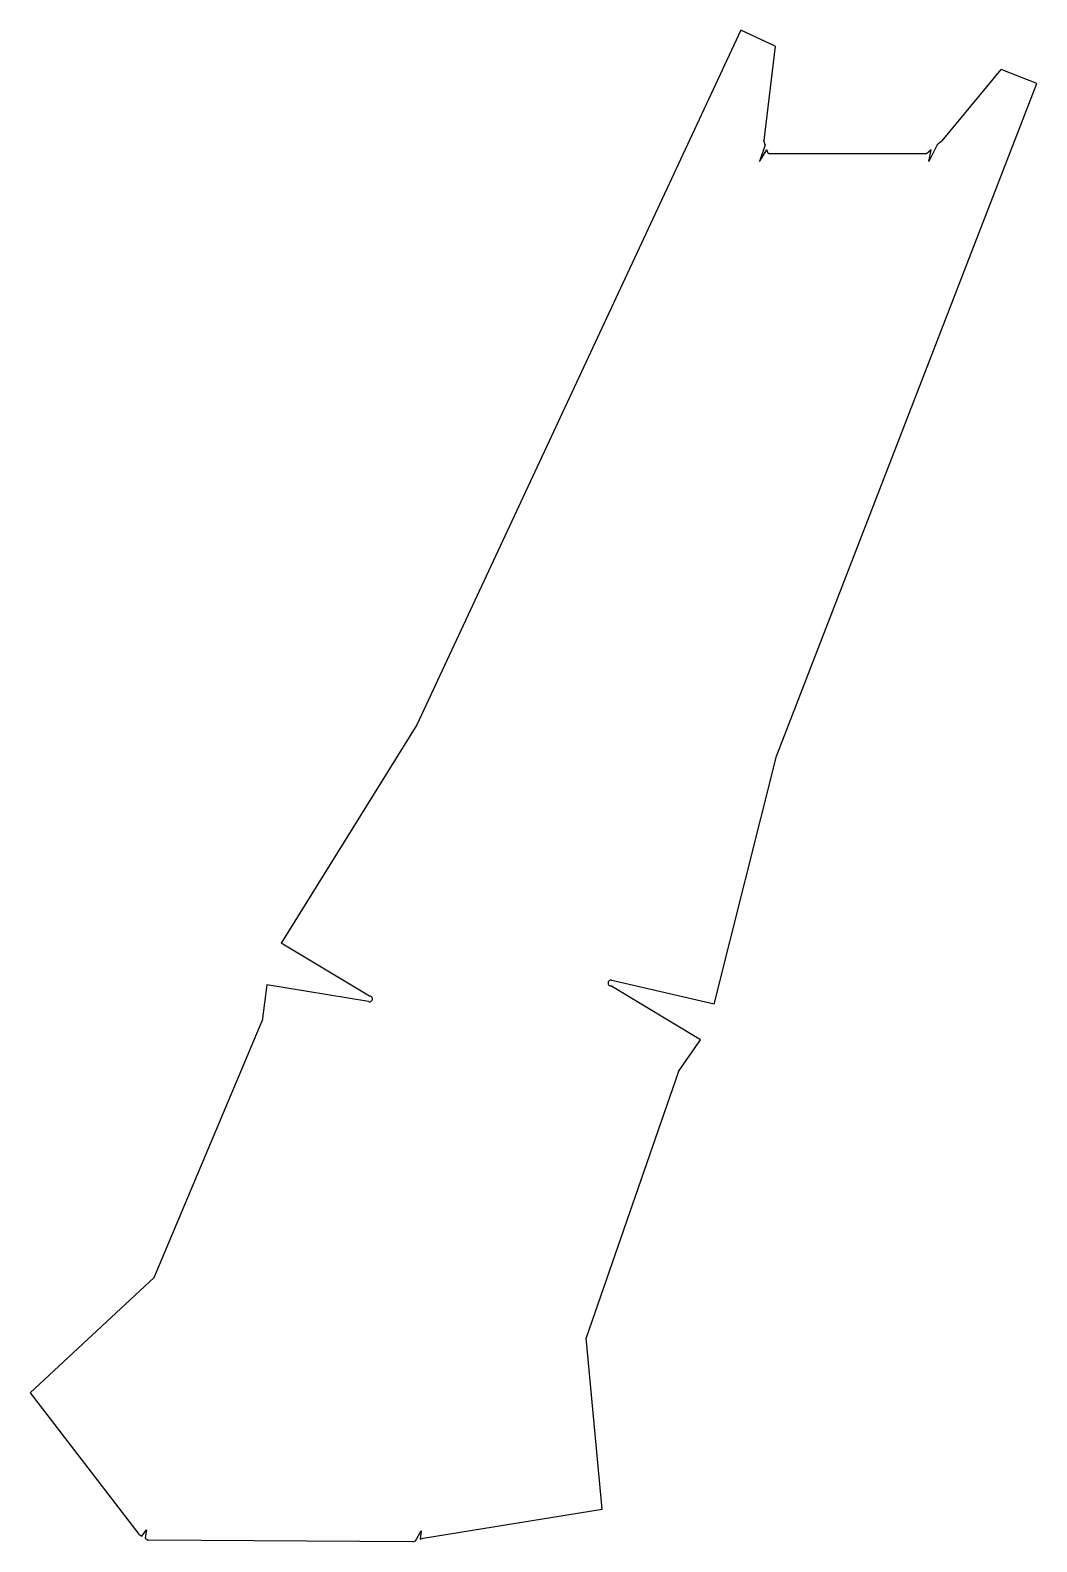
# Model space of a CAD drawing. Extents: x -7301 to -6242, y -1711 to -120.
import ezdxf

# ---------------------------------------------------------------- set-up
doc = ezdxf.new("R2010")
doc.units = 0
doc.layers.get('0').update_dxf_attribs({"linetype": 'CONTINUOUS'})

msp = doc.modelspace()

# ---------------------------------------------------------------- linework, layer by layer
at = {"color": 7, "linetype": 'CONTINUOUS'}
for p, q in [((-6553.7, -119.8), (-6894.5, -850.7)), ((-6517.5, -136.7), (-6553.7, -119.8)), ((-6517.5, -136.7), (-6529.5, -235.9)), ((-6341.9, -236.3), (-6279.6, -161.3)), ((-6242.3, -175.8), (-6279.6, -161.3)), ((-6516.2, -883.8), (-6242.3, -175.8)), ((-6528, -240.3), (-6529.5, -235.9)), ((-6341.9, -236.3), (-6347, -240.5)), ((-6524.6, -250), (-6526.1, -245.7)), ((-6358.4, -250), (-6524.6, -250)), ((-6353.3, -245.8), (-6358.4, -250)), ((-6894.5, -850.7), (-7037.2, -1080.6)), ((-6581.7, -1144.7), (-6516.2, -883.8)), ((-6944.1, -1136.2), (-7037.2, -1080.6)), ((-7052, -1124.4), (-7057.1, -1162.4)), ((-6945.3, -1141.9), (-7052, -1124.4)), ((-6596, -1182.2), (-6690.3, -1125.6)), ((-6581.7, -1144.7), (-6689.3, -1119.8)), ((-7170.5, -1432.5), (-7057.1, -1162.4)), ((-6619, -1215.6), (-6596, -1182.2)), ((-6619, -1215.6), (-6716.3, -1495.9)), ((-7170.5, -1432.5), (-7301, -1553.9)), ((-6699.3, -1676.3), (-6716.3, -1495.9)), ((-7301, -1553.9), (-7186.9, -1702.4)), ((-6887.6, -1706.6), (-6699.3, -1676.3)), ((-7186.9, -1702.4), (-7183.5, -1704.5)), ((-7180.1, -1706.6), (-7176.8, -1708.7)), ((-6898.7, -1710.5), (-7176.8, -1708.7)), ((-6898.7, -1710.5), (-6895.6, -1709.4)), ((-6890.7, -1707.7), (-6887.6, -1706.6))]:
    msp.add_line(p, q, dxfattribs=at)
for p, q in [((-6528, -240.3), (-6534.1, -258)), ((-6534.1, -258), (-6526.1, -245.7)), ((-6347, -240.5), (-6355.9, -258)), ((-6355.9, -258), (-6353.3, -245.8)), ((-7183.5, -1704.5), (-7178.6, -1698.1)), ((-7178.6, -1698.1), (-7180.1, -1706.6)), ((-6895.6, -1709.4), (-6889.9, -1699.1)), ((-6889.9, -1699.1), (-6890.7, -1707.7))]:
    msp.add_line(p, q)
for centre, start, end in [((-6690.3, -1122.6), 68.8511, 270), ((-6944.1, -1139.2), 247.2331, 90)]:
    msp.add_arc(centre, 3, start, end)

doc.saveas('drawing.dxf')
